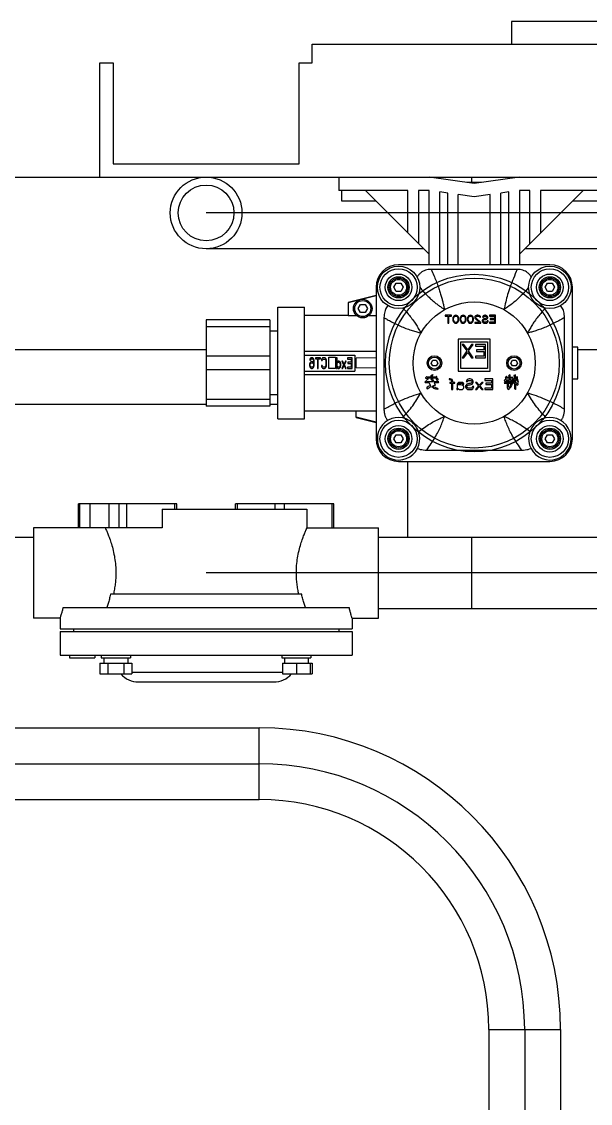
# Model space of a CAD drawing. Header units: millimetres. Extents: x 18255 to 228708, y -2217 to 146640.
# Drawn here: x 67530.8 to 67745.1, y 86051.4 to 86458.5 of the extents above; entities that cross this region are included whole.
import ezdxf

# ---------------------------------------------------------------- set-up
doc = ezdxf.new("R2010")
doc.units = ezdxf.units.MM
doc.layers.add('设备', color=8, linetype='Continuous')

msp = doc.modelspace()

# ---------------------------------------------------------------- linework, layer by layer
at = {"layer": '设备'}
for p, q in [((67905.34, 86458.5), (67715.34, 86458.5)), ((67715.34, 86458.5), (67715.34, 86450)), ((67640.34, 86450), (67760.34, 86450)), ((67640.34, 86443), (67640.34, 86450)), ((67560.34, 86443), (67565.34, 86443)), ((67560.34, 86400), (67560.34, 86443)), ((67565.34, 86443), (67565.34, 86405)), ((67635.34, 86443), (67640.34, 86443)), ((67635.34, 86405), (67635.34, 86443)), ((67565.34, 86405), (67635.34, 86405)), ((67505.34, 86400), (67760.34, 86400)), ((67650.34, 86400), (67650.34, 86395)), ((67701.34, 86397.61), (67684.34, 86400)), ((67704.11, 86398), (67698.57, 86398)), ((67700.34, 86400), (67700.34, 86398)), ((67718.34, 86400), (67701.34, 86397.61)), ((67676.34, 86395), (67650.34, 86395)), ((67651.34, 86395), (67651.34, 86391)), ((67660.34, 86395), (67684.34, 86371)), ((67676.34, 86379), (67676.34, 86395)), ((67683.99, 86395), (67680.34, 86395)), ((67680.34, 86395), (67680.34, 86375)), ((67684.34, 86394.95), (67683.99, 86395)), ((67684.34, 86367), (67684.34, 86394.95)), ((67691.34, 86393.97), (67688.34, 86394.39)), ((67688.34, 86367), (67688.34, 86394.39)), ((67691.34, 86367), (67691.34, 86393.97)), ((67701.34, 86392.56), (67695.34, 86393.41)), ((67695.34, 86367), (67695.34, 86393.41)), ((67707.34, 86393.41), (67701.34, 86392.56)), ((67707.34, 86367), (67707.34, 86393.41)), ((67714.34, 86394.39), (67711.34, 86393.97)), ((67711.34, 86367), (67711.34, 86393.97)), ((67714.34, 86367), (67714.34, 86394.39)), ((67718.69, 86395), (67718.34, 86394.95)), ((67742.34, 86395), (67718.34, 86371)), ((67718.34, 86394.95), (67718.34, 86367)), ((67722.34, 86395), (67718.69, 86395)), ((67722.34, 86375), (67722.34, 86395)), ((67752.34, 86395), (67726.34, 86395)), ((67726.34, 86395), (67726.34, 86379)), ((67651.34, 86391), (67664.34, 86391)), ((67738.34, 86391), (67751.34, 86391)), ((67610.84, 86386.5), (67600.34, 86386.5)), ((67875.34, 86386.5), (67610.84, 86386.5)), ((67682.34, 86373), (67600.34, 86373)), ((67765.37, 86373), (67720.34, 86373)), ((67729.84, 86367), (67672.84, 86367)), ((67717.57, 86365.25), (67685.12, 86365.25)), ((67664.34, 86358.5), (67664.34, 86301.5)), ((67671.09, 86358.5), (67671.97, 86360.02)), ((67671.97, 86356.99), (67671.09, 86358.5)), ((67671.97, 86360.02), (67673.72, 86360.02)), ((67673.72, 86356.99), (67671.97, 86356.99)), ((67673.72, 86360.02), (67674.59, 86358.5)), ((67674.59, 86358.5), (67673.72, 86356.99)), ((67728.09, 86358.5), (67728.97, 86360.02)), ((67728.97, 86356.99), (67728.09, 86358.5)), ((67728.97, 86360.02), (67730.72, 86360.02)), ((67730.72, 86356.99), (67728.97, 86356.99)), ((67730.72, 86360.02), (67731.59, 86358.5)), ((67731.59, 86358.5), (67730.72, 86356.99)), ((67738.34, 86301.5), (67738.34, 86358.5)), ((67653.91, 86352.84), (67664.34, 86355.47)), ((67664.34, 86355.38), (67653.91, 86352.75)), ((67653.91, 86352.84), (67653.91, 86347.93)), ((67627.4, 86351), (67637.4, 86351)), ((67627.4, 86309), (67627.4, 86351)), ((67637.4, 86309), (67637.4, 86351)), ((67657.59, 86350.5), (67658.47, 86352.02)), ((67658.47, 86348.99), (67657.59, 86350.5)), ((67658.47, 86352.02), (67660.22, 86352.02)), ((67660.22, 86348.99), (67658.47, 86348.99)), ((67660.22, 86352.02), (67661.09, 86350.5)), ((67661.09, 86350.5), (67660.22, 86348.99)), ((67624.4, 86346.29), (67600.4, 86346.29)), ((67600.4, 86346.29), (67600.4, 86313.72)), ((67624.4, 86346.29), (67624.4, 86313.72)), ((67637.4, 86348), (67653.91, 86348)), ((67653.91, 86347.93), (67656.98, 86347.93)), ((67661.71, 86347.93), (67664.34, 86347.93)), ((67667.34, 86347.11), (67667.34, 86312.68)), ((67692.78, 86348), (67690.41, 86348)), ((67690.41, 86348), (67690.41, 86347.68)), ((67690.41, 86347.68), (67691.41, 86347.68)), ((67691.41, 86347.68), (67691.41, 86345)), ((67691.41, 86345), (67691.78, 86345)), ((67691.78, 86347.68), (67692.78, 86347.68)), ((67691.78, 86345), (67691.78, 86347.68)), ((67692.78, 86347.68), (67692.78, 86348)), ((67693.34, 86347.11), (67693.28, 86346.79)), ((67693.28, 86346.79), (67693.28, 86346.21)), ((67693.28, 86346.21), (67693.34, 86345.9)), ((67693.41, 86347.3), (67693.34, 86347.11)), ((67693.34, 86345.9), (67693.41, 86345.7)), ((67693.53, 86347.55), (67693.41, 86347.3)), ((67693.41, 86345.7), (67693.53, 86345.45)), ((67693.72, 86347.75), (67693.53, 86347.55)), ((67693.53, 86345.45), (67693.72, 86345.26)), ((67693.59, 86346.73), (67693.66, 86347.11)), ((67693.59, 86346.28), (67693.59, 86346.73)), ((67693.66, 86345.9), (67693.59, 86346.28)), ((67693.66, 86347.11), (67693.91, 86347.49)), ((67693.91, 86345.51), (67693.66, 86345.9)), ((67694.03, 86347.94), (67693.72, 86347.75)), ((67693.72, 86345.26), (67694.03, 86345.07)), ((67693.91, 86347.49), (67694.09, 86347.62)), ((67694.09, 86345.38), (67693.91, 86345.51)), ((67694.41, 86348), (67694.03, 86347.94)), ((67694.03, 86345.07), (67694.41, 86345)), ((67694.09, 86347.62), (67694.41, 86347.68)), ((67694.41, 86345.32), (67694.09, 86345.38)), ((67694.78, 86347.94), (67694.41, 86348)), ((67694.41, 86347.68), (67694.72, 86347.62)), ((67694.72, 86345.38), (67694.41, 86345.32)), ((67694.41, 86345), (67694.78, 86345.07)), ((67694.72, 86347.62), (67694.91, 86347.49)), ((67694.91, 86345.51), (67694.72, 86345.38)), ((67695.09, 86347.75), (67694.78, 86347.94)), ((67694.78, 86345.07), (67695.09, 86345.26)), ((67694.91, 86347.49), (67695.16, 86347.11)), ((67695.16, 86345.9), (67694.91, 86345.51)), ((67695.28, 86347.55), (67695.09, 86347.75)), ((67695.09, 86345.26), (67695.28, 86345.45)), ((67695.16, 86347.11), (67695.22, 86346.73)), ((67695.22, 86346.28), (67695.16, 86345.9)), ((67695.22, 86346.73), (67695.22, 86346.28)), ((67695.41, 86347.3), (67695.28, 86347.55)), ((67695.28, 86345.45), (67695.41, 86345.7)), ((67695.47, 86347.11), (67695.41, 86347.3)), ((67695.41, 86345.7), (67695.47, 86345.9)), ((67695.53, 86346.79), (67695.47, 86347.11)), ((67695.47, 86345.9), (67695.53, 86346.21)), ((67695.53, 86346.21), (67695.53, 86346.79)), ((67696.09, 86347.11), (67696.03, 86346.79)), ((67696.03, 86346.79), (67696.03, 86346.21)), ((67696.03, 86346.21), (67696.09, 86345.9)), ((67696.16, 86347.3), (67696.09, 86347.11)), ((67696.09, 86345.9), (67696.16, 86345.7)), ((67696.28, 86347.55), (67696.16, 86347.3)), ((67696.16, 86345.7), (67696.28, 86345.45)), ((67696.47, 86347.75), (67696.28, 86347.55)), ((67696.28, 86345.45), (67696.47, 86345.26)), ((67696.34, 86346.73), (67696.41, 86347.11)), ((67696.34, 86346.28), (67696.34, 86346.73)), ((67696.41, 86345.9), (67696.34, 86346.28)), ((67696.41, 86347.11), (67696.66, 86347.49)), ((67696.66, 86345.51), (67696.41, 86345.9)), ((67696.78, 86347.94), (67696.47, 86347.75)), ((67696.47, 86345.26), (67696.78, 86345.07)), ((67696.66, 86347.49), (67696.84, 86347.62)), ((67696.84, 86345.38), (67696.66, 86345.51)), ((67697.16, 86348), (67696.78, 86347.94)), ((67696.78, 86345.07), (67697.16, 86345)), ((67696.84, 86347.62), (67697.16, 86347.68)), ((67697.16, 86345.32), (67696.84, 86345.38)), ((67697.53, 86347.94), (67697.16, 86348)), ((67697.16, 86347.68), (67697.47, 86347.62)), ((67697.47, 86345.38), (67697.16, 86345.32)), ((67697.16, 86345), (67697.53, 86345.07)), ((67697.47, 86347.62), (67697.66, 86347.49)), ((67697.66, 86345.51), (67697.47, 86345.38)), ((67697.84, 86347.75), (67697.53, 86347.94)), ((67697.53, 86345.07), (67697.84, 86345.26)), ((67697.66, 86347.49), (67697.91, 86347.11)), ((67697.91, 86345.9), (67697.66, 86345.51)), ((67698.03, 86347.55), (67697.84, 86347.75)), ((67697.84, 86345.26), (67698.03, 86345.45)), ((67697.91, 86347.11), (67697.97, 86346.73)), ((67697.97, 86346.28), (67697.91, 86345.9)), ((67697.97, 86346.73), (67697.97, 86346.28)), ((67698.16, 86347.3), (67698.03, 86347.55)), ((67698.03, 86345.45), (67698.16, 86345.7)), ((67698.22, 86347.11), (67698.16, 86347.3)), ((67698.16, 86345.7), (67698.22, 86345.9)), ((67698.28, 86346.79), (67698.22, 86347.11)), ((67698.22, 86345.9), (67698.28, 86346.21)), ((67698.28, 86346.21), (67698.28, 86346.79)), ((67698.84, 86347.11), (67698.78, 86346.79)), ((67698.78, 86346.79), (67698.78, 86346.21)), ((67698.78, 86346.21), (67698.84, 86345.9)), ((67698.91, 86347.3), (67698.84, 86347.11)), ((67698.84, 86345.9), (67698.91, 86345.7)), ((67699.03, 86347.55), (67698.91, 86347.3)), ((67698.91, 86345.7), (67699.03, 86345.45)), ((67699.22, 86347.75), (67699.03, 86347.55)), ((67699.03, 86345.45), (67699.22, 86345.26)), ((67699.09, 86346.73), (67699.16, 86347.11)), ((67699.09, 86346.28), (67699.09, 86346.73)), ((67699.16, 86345.9), (67699.09, 86346.28)), ((67699.16, 86347.11), (67699.41, 86347.49)), ((67699.41, 86345.51), (67699.16, 86345.9)), ((67699.53, 86347.94), (67699.22, 86347.75)), ((67699.22, 86345.26), (67699.53, 86345.07)), ((67699.41, 86347.49), (67699.59, 86347.62)), ((67699.59, 86345.38), (67699.41, 86345.51)), ((67699.91, 86348), (67699.53, 86347.94)), ((67699.53, 86345.07), (67699.91, 86345)), ((67699.59, 86347.62), (67699.91, 86347.68)), ((67699.91, 86345.32), (67699.59, 86345.38)), ((67700.28, 86347.94), (67699.91, 86348)), ((67699.91, 86347.68), (67700.22, 86347.62)), ((67700.22, 86345.38), (67699.91, 86345.32)), ((67699.91, 86345), (67700.28, 86345.07)), ((67700.22, 86347.62), (67700.41, 86347.49)), ((67700.41, 86345.51), (67700.22, 86345.38)), ((67700.59, 86347.75), (67700.28, 86347.94)), ((67700.28, 86345.07), (67700.59, 86345.26)), ((67700.41, 86347.49), (67700.66, 86347.11)), ((67700.66, 86345.9), (67700.41, 86345.51)), ((67700.78, 86347.55), (67700.59, 86347.75)), ((67700.59, 86345.26), (67700.78, 86345.45)), ((67700.66, 86347.11), (67700.72, 86346.73)), ((67700.72, 86346.28), (67700.66, 86345.9)), ((67700.72, 86346.73), (67700.72, 86346.28)), ((67700.91, 86347.3), (67700.78, 86347.55)), ((67700.78, 86345.45), (67700.91, 86345.7)), ((67700.97, 86347.11), (67700.91, 86347.3)), ((67700.91, 86345.7), (67700.97, 86345.9)), ((67701.03, 86346.79), (67700.97, 86347.11)), ((67700.97, 86345.9), (67701.03, 86346.21)), ((67701.03, 86346.21), (67701.03, 86346.79)), ((67701.59, 86347.55), (67701.53, 86347.3)), ((67701.53, 86347.3), (67701.53, 86347.17)), ((67701.53, 86347.17), (67701.59, 86346.92)), ((67703.28, 86345.32), (67701.53, 86345.32)), ((67701.53, 86345.32), (67701.53, 86345)), ((67701.53, 86345), (67703.78, 86345)), ((67701.84, 86347.81), (67701.59, 86347.55)), ((67701.59, 86346.92), (67701.72, 86346.73)), ((67701.72, 86346.73), (67703.28, 86345.32)), ((67702.09, 86347.94), (67701.84, 86347.81)), ((67701.91, 86347.3), (67702.03, 86347.49)), ((67701.91, 86347.17), (67701.91, 86347.3)), ((67702.03, 86346.92), (67701.91, 86347.17)), ((67702.03, 86347.49), (67702.22, 86347.62)), ((67703.78, 86345.32), (67702.03, 86346.92)), ((67702.47, 86348), (67702.09, 86347.94)), ((67702.22, 86347.62), (67702.53, 86347.68)), ((67702.72, 86348), (67702.47, 86348)), ((67702.53, 86347.68), (67702.78, 86347.68)), ((67703.16, 86347.94), (67702.72, 86348)), ((67702.78, 86347.68), (67703.09, 86347.62)), ((67703.09, 86347.62), (67703.28, 86347.49)), ((67703.41, 86347.81), (67703.16, 86347.94)), ((67703.28, 86347.49), (67703.41, 86347.3)), ((67703.66, 86347.55), (67703.41, 86347.81)), ((67703.41, 86347.3), (67703.72, 86347.3)), ((67703.72, 86347.3), (67703.66, 86347.55)), ((67703.78, 86345), (67703.78, 86345.32)), ((67704.41, 86346.28), (67704.28, 86346.02)), ((67704.28, 86346.02), (67704.28, 86345.7)), ((67704.28, 86345.7), (67704.41, 86345.45)), ((67704.66, 86346.53), (67704.41, 86346.28)), ((67704.41, 86345.45), (67704.66, 86345.19)), ((67704.53, 86347.49), (67704.47, 86347.3)), ((67704.47, 86347.3), (67704.84, 86347.3)), ((67704.72, 86347.75), (67704.53, 86347.49)), ((67704.91, 86346.66), (67704.66, 86346.53)), ((67704.66, 86345.96), (67704.78, 86346.15)), ((67704.66, 86345.77), (67704.66, 86345.96)), ((67704.78, 86345.58), (67704.66, 86345.77)), ((67704.66, 86345.19), (67704.91, 86345.07)), ((67704.97, 86347.94), (67704.72, 86347.75)), ((67704.78, 86346.15), (67704.97, 86346.28)), ((67704.97, 86345.45), (67704.78, 86345.58)), ((67704.84, 86347.3), (67704.91, 86347.43)), ((67704.91, 86347.43), (67705.03, 86347.55)), ((67705.22, 86346.73), (67704.91, 86346.66)), ((67704.91, 86345.07), (67705.22, 86345)), ((67705.28, 86348), (67704.97, 86347.94)), ((67704.97, 86346.28), (67705.22, 86346.34)), ((67705.22, 86345.38), (67704.97, 86345.45)), ((67705.03, 86347.55), (67705.22, 86347.62)), ((67705.22, 86347.62), (67705.59, 86347.62)), ((67705.59, 86346.73), (67705.22, 86346.73)), ((67705.22, 86346.34), (67705.59, 86346.34)), ((67705.72, 86345.38), (67705.22, 86345.38)), ((67705.22, 86345), (67705.72, 86345)), ((67705.59, 86348), (67705.28, 86348)), ((67705.84, 86347.94), (67705.59, 86348)), ((67705.59, 86347.62), (67705.78, 86347.55)), ((67705.78, 86346.79), (67705.59, 86346.73)), ((67705.59, 86346.34), (67705.84, 86346.41)), ((67705.97, 86345.45), (67705.72, 86345.38)), ((67705.72, 86345), (67706.03, 86345.07)), ((67705.78, 86347.55), (67705.97, 86347.43)), ((67705.97, 86346.92), (67705.78, 86346.79)), ((67706.09, 86347.81), (67705.84, 86347.94)), ((67705.84, 86346.41), (67706.09, 86346.53)), ((67705.97, 86347.43), (67706.03, 86347.24)), ((67706.03, 86347.11), (67705.97, 86346.92)), ((67706.16, 86345.64), (67705.97, 86345.45)), ((67706.03, 86347.24), (67706.03, 86347.11)), ((67706.03, 86345.07), (67706.34, 86345.26)), ((67706.34, 86347.55), (67706.09, 86347.81)), ((67706.09, 86346.53), (67706.34, 86346.79)), ((67706.22, 86345.83), (67706.16, 86345.64)), ((67706.59, 86345.83), (67706.22, 86345.83)), ((67706.41, 86347.3), (67706.34, 86347.55)), ((67706.34, 86346.79), (67706.41, 86347.04)), ((67706.34, 86345.26), (67706.53, 86345.58)), ((67706.41, 86347.04), (67706.41, 86347.3)), ((67706.53, 86345.58), (67706.59, 86345.83)), ((67709.34, 86348), (67707.09, 86348)), ((67707.09, 86348), (67707.09, 86347.62)), ((67707.09, 86347.62), (67708.97, 86347.62)), ((67708.97, 86345.38), (67707.09, 86345.38)), ((67707.09, 86345.38), (67707.09, 86345)), ((67707.09, 86345), (67709.34, 86345)), ((67708.97, 86346.79), (67707.34, 86346.79)), ((67707.34, 86346.79), (67707.34, 86346.41)), ((67707.34, 86346.41), (67708.97, 86346.41)), ((67708.97, 86347.62), (67708.97, 86346.79)), ((67708.97, 86346.41), (67708.97, 86345.38)), ((67709.34, 86345), (67709.34, 86348)), ((67735.34, 86312.68), (67735.34, 86347.11)), ((67624.4, 86343.69), (67600.4, 86343.69)), ((67627.4, 86342), (67624.4, 86342)), ((67707.34, 86339), (67695.34, 86339)), ((67695.34, 86339), (67695.34, 86327)), ((67696.34, 86338), (67706.34, 86338)), ((67696.34, 86328), (67696.34, 86338)), ((67697.42, 86337), (67696.79, 86337)), ((67696.79, 86337), (67698.56, 86334.55)), ((67698.88, 86334.98), (67697.42, 86337)), ((67700.34, 86337), (67698.88, 86334.98)), ((67699.19, 86334.55), (67700.96, 86337)), ((67700.96, 86337), (67700.34, 86337)), ((67705.54, 86337), (67701.79, 86337)), ((67701.79, 86337), (67701.79, 86336.36)), ((67701.79, 86336.36), (67704.92, 86336.36)), ((67704.92, 86336.36), (67704.92, 86334.98)), ((67705.54, 86332), (67705.54, 86337)), ((67706.34, 86338), (67706.34, 86328)), ((67707.34, 86327), (67707.34, 86339)), ((67600.4, 86335), (67454.79, 86335)), ((67624.4, 86332.6), (67600.4, 86332.6)), ((67637.4, 86334.5), (67664.34, 86334.5)), ((67637.4, 86333), (67656.4, 86333)), ((67646.54, 86332.17), (67649.04, 86332.17)), ((67646.54, 86328), (67646.54, 86332.17)), ((67649.04, 86332.17), (67649.04, 86328)), ((67656.4, 86333), (67656.4, 86327)), ((67698.56, 86334.55), (67696.79, 86332)), ((67697.42, 86332), (67698.88, 86334.02)), ((67698.88, 86334.02), (67700.34, 86332)), ((67700.96, 86332), (67699.19, 86334.55)), ((67704.92, 86332.64), (67701.79, 86332.64)), ((67701.79, 86332.64), (67701.79, 86332)), ((67704.92, 86334.98), (67702.21, 86334.98)), ((67702.21, 86334.98), (67702.21, 86334.34)), ((67702.21, 86334.34), (67704.92, 86334.34)), ((67704.92, 86334.34), (67704.92, 86332.64)), ((67740.34, 86336), (67738.34, 86336)), ((67740.34, 86324), (67740.34, 86336)), ((67753.34, 86335), (67740.34, 86335)), ((67639.39, 86329.96), (67639.29, 86329.53)), ((67639.29, 86329.53), (67639.29, 86329.11)), ((67639.29, 86329.11), (67639.39, 86328.68)), ((67639.44, 86331.32), (67639.39, 86331.07)), ((67639.39, 86331.07), (67639.64, 86331.07)), ((67639.54, 86330.21), (67639.39, 86329.96)), ((67639.39, 86328.68), (67639.54, 86328.34)), ((67639.59, 86331.66), (67639.44, 86331.32)), ((67639.79, 86330.47), (67639.54, 86330.21)), ((67639.54, 86329.45), (67639.59, 86329.7)), ((67639.54, 86329.19), (67639.54, 86329.45)), ((67639.59, 86328.94), (67639.54, 86329.19)), ((67639.54, 86328.34), (67639.79, 86328.09)), ((67639.84, 86331.92), (67639.59, 86331.66)), ((67639.59, 86329.7), (67639.69, 86329.87)), ((67639.69, 86328.68), (67639.59, 86328.94)), ((67639.64, 86331.07), (67639.74, 86331.32)), ((67639.69, 86329.87), (67639.84, 86330.04)), ((67639.84, 86328.51), (67639.69, 86328.68)), ((67639.74, 86331.32), (67639.89, 86331.49)), ((67640.04, 86330.55), (67639.79, 86330.47)), ((67639.79, 86328.09), (67640.04, 86328)), ((67640.09, 86332), (67639.84, 86331.92)), ((67639.84, 86330.04), (67639.99, 86330.13)), ((67639.99, 86328.43), (67639.84, 86328.51)), ((67639.89, 86331.49), (67640.04, 86331.58)), ((67639.99, 86330.13), (67640.34, 86330.13)), ((67640.34, 86328.43), (67639.99, 86328.43)), ((67640.04, 86331.58), (67640.34, 86331.58)), ((67640.29, 86330.55), (67640.04, 86330.55)), ((67640.29, 86332), (67640.09, 86332)), ((67640.54, 86331.92), (67640.29, 86332)), ((67640.54, 86330.47), (67640.29, 86330.55)), ((67640.29, 86328), (67640.54, 86328.09)), ((67640.34, 86331.58), (67640.49, 86331.49)), ((67640.34, 86330.13), (67640.49, 86330.04)), ((67640.49, 86328.51), (67640.34, 86328.43)), ((67640.49, 86331.49), (67640.64, 86331.32)), ((67640.49, 86330.04), (67640.64, 86329.87)), ((67640.64, 86328.68), (67640.49, 86328.51)), ((67640.79, 86331.66), (67640.54, 86331.92)), ((67640.84, 86330.13), (67640.54, 86330.47)), ((67640.54, 86328.09), (67640.79, 86328.34)), ((67640.64, 86331.32), (67640.74, 86331.07)), ((67640.64, 86329.87), (67640.74, 86329.7)), ((67640.74, 86328.94), (67640.64, 86328.68)), ((67640.74, 86331.07), (67640.79, 86330.81)), ((67640.74, 86329.7), (67640.79, 86329.45)), ((67640.79, 86329.19), (67640.74, 86328.94)), ((67640.94, 86331.32), (67640.79, 86331.66)), ((67640.79, 86330.81), (67640.84, 86330.3)), ((67640.79, 86329.45), (67640.79, 86329.19)), ((67640.79, 86328.34), (67640.94, 86328.68)), ((67640.84, 86330.3), (67640.84, 86330.13)), ((67641.04, 86330.9), (67640.94, 86331.32)), ((67640.94, 86328.68), (67641.04, 86329.11)), ((67641.09, 86330.3), (67641.04, 86330.9)), ((67641.04, 86329.11), (67641.09, 86329.7)), ((67641.09, 86329.7), (67641.09, 86330.3)), ((67643.39, 86332), (67641.49, 86332)), ((67641.49, 86332), (67641.49, 86331.58)), ((67641.49, 86331.58), (67642.29, 86331.58)), ((67642.29, 86331.58), (67642.29, 86328)), ((67642.59, 86331.58), (67643.39, 86331.58)), ((67642.59, 86328), (67642.59, 86331.58)), ((67643.39, 86331.58), (67643.39, 86332)), ((67643.84, 86331.41), (67643.79, 86330.98)), ((67643.79, 86330.98), (67644.09, 86330.98)), ((67644.09, 86329.02), (67643.79, 86329.02)), ((67643.79, 86329.02), (67643.84, 86328.6)), ((67644.04, 86331.75), (67643.84, 86331.41)), ((67643.84, 86328.6), (67644.04, 86328.26)), ((67644.24, 86331.92), (67644.04, 86331.75)), ((67644.04, 86328.26), (67644.24, 86328.09)), ((67644.09, 86330.98), (67644.14, 86331.24)), ((67644.14, 86328.77), (67644.09, 86329.02)), ((67644.14, 86331.24), (67644.29, 86331.41)), ((67644.29, 86328.6), (67644.14, 86328.77)), ((67644.49, 86332), (67644.24, 86331.92)), ((67644.24, 86328.09), (67644.49, 86328)), ((67644.29, 86331.41), (67644.49, 86331.49)), ((67644.49, 86328.51), (67644.29, 86328.6)), ((67644.94, 86332), (67644.49, 86332)), ((67644.49, 86331.49), (67644.94, 86331.49)), ((67644.94, 86328.51), (67644.49, 86328.51)), ((67645.19, 86331.92), (67644.94, 86332)), ((67644.94, 86331.49), (67645.14, 86331.41)), ((67645.14, 86328.6), (67644.94, 86328.51)), ((67644.94, 86328), (67645.19, 86328.09)), ((67645.14, 86331.41), (67645.29, 86331.24)), ((67645.29, 86328.77), (67645.14, 86328.6)), ((67645.39, 86331.75), (67645.19, 86331.92)), ((67645.19, 86328.09), (67645.39, 86328.26)), ((67645.29, 86331.24), (67645.39, 86330.98)), ((67645.39, 86329.02), (67645.29, 86328.77)), ((67645.59, 86331.41), (67645.39, 86331.75)), ((67645.39, 86330.98), (67645.44, 86330.64)), ((67645.44, 86329.36), (67645.39, 86329.02)), ((67645.39, 86328.26), (67645.59, 86328.6)), ((67645.44, 86330.64), (67645.44, 86329.36)), ((67645.69, 86331.07), (67645.59, 86331.41)), ((67645.59, 86328.6), (67645.69, 86328.94)), ((67645.74, 86330.64), (67645.69, 86331.07)), ((67645.69, 86328.94), (67645.74, 86329.36)), ((67645.74, 86329.36), (67645.74, 86330.64)), ((67649.69, 86332), (67649.44, 86332)), ((67649.44, 86332), (67649.44, 86328)), ((67649.69, 86330.21), (67649.69, 86332)), ((67649.74, 86330.38), (67649.69, 86330.21)), ((67649.69, 86329.79), (67649.79, 86330.04)), ((67649.69, 86328.94), (67649.69, 86329.79)), ((67649.79, 86328.68), (67649.69, 86328.94)), ((67649.69, 86328.51), (67649.74, 86328.34)), ((67649.69, 86328), (67649.69, 86328.51)), ((67649.84, 86330.55), (67649.74, 86330.38)), ((67649.74, 86328.34), (67649.84, 86328.17)), ((67649.79, 86330.04), (67649.94, 86330.21)), ((67649.94, 86328.51), (67649.79, 86328.68)), ((67649.94, 86330.64), (67649.84, 86330.55)), ((67649.84, 86328.17), (67649.94, 86328.09)), ((67650.14, 86330.73), (67649.94, 86330.64)), ((67649.94, 86330.21), (67650.14, 86330.3)), ((67650.14, 86328.43), (67649.94, 86328.51)), ((67649.94, 86328.09), (67650.14, 86328)), ((67650.44, 86330.73), (67650.14, 86330.73)), ((67650.14, 86330.3), (67650.44, 86330.3)), ((67650.34, 86328.43), (67650.14, 86328.43)), ((67650.54, 86328.51), (67650.34, 86328.43)), ((67650.64, 86330.64), (67650.44, 86330.73)), ((67650.44, 86330.3), (67650.64, 86330.13)), ((67650.44, 86328), (67650.64, 86328.09)), ((67650.69, 86328.68), (67650.54, 86328.51)), ((67650.79, 86330.47), (67650.64, 86330.64)), ((67650.64, 86330.13), (67650.74, 86329.87)), ((67650.64, 86328.09), (67650.79, 86328.26)), ((67650.79, 86329.11), (67650.69, 86328.68)), ((67650.74, 86329.87), (67650.79, 86329.62)), ((67650.94, 86330.21), (67650.79, 86330.47)), ((67650.79, 86329.62), (67650.79, 86329.11)), ((67650.79, 86328.26), (67650.94, 86328.51)), ((67650.99, 86330.04), (67650.94, 86330.21)), ((67650.94, 86328.51), (67650.99, 86328.68)), ((67651.04, 86329.7), (67650.99, 86330.04)), ((67650.99, 86328.68), (67651.04, 86329.02)), ((67651.04, 86329.02), (67651.04, 86329.7)), ((67651.74, 86330.73), (67651.44, 86330.73)), ((67651.44, 86330.73), (67652.14, 86329.36)), ((67652.14, 86329.36), (67651.44, 86328)), ((67652.29, 86329.62), (67651.74, 86330.73)), ((67651.74, 86328), (67652.29, 86329.11)), ((67652.84, 86330.73), (67652.29, 86329.62)), ((67652.29, 86329.11), (67652.84, 86328)), ((67652.44, 86329.36), (67653.14, 86330.73)), ((67653.14, 86328), (67652.44, 86329.36)), ((67653.14, 86330.73), (67652.84, 86330.73)), ((67655.34, 86332), (67653.54, 86332)), ((67653.54, 86332), (67653.54, 86331.49)), ((67653.54, 86331.49), (67655.04, 86331.49)), ((67655.04, 86328.51), (67653.54, 86328.51)), ((67653.54, 86328.51), (67653.54, 86328)), ((67655.04, 86330.38), (67653.74, 86330.38)), ((67653.74, 86330.38), (67653.74, 86329.87)), ((67653.74, 86329.87), (67655.04, 86329.87)), ((67655.04, 86331.49), (67655.04, 86330.38)), ((67655.04, 86329.87), (67655.04, 86328.51)), ((67655.34, 86328), (67655.34, 86332)), ((67664.34, 86331.95), (67656.91, 86331.79)), ((67656.91, 86328.22), (67656.91, 86331.79)), ((67664.34, 86328.05), (67656.91, 86328.22)), ((67685.09, 86330), (67685.72, 86331.08)), ((67685.72, 86328.92), (67685.09, 86330)), ((67685.72, 86331.08), (67686.97, 86331.08)), ((67686.97, 86328.92), (67685.72, 86328.92)), ((67686.97, 86331.08), (67687.59, 86330)), ((67687.59, 86330), (67686.97, 86328.92)), ((67696.79, 86332), (67697.42, 86332)), ((67700.34, 86332), (67700.96, 86332)), ((67701.79, 86332), (67705.54, 86332)), ((67715.09, 86330), (67715.72, 86331.08)), ((67715.72, 86328.92), (67715.09, 86330)), ((67715.72, 86331.08), (67716.97, 86331.08)), ((67716.97, 86328.92), (67715.72, 86328.92)), ((67716.97, 86331.08), (67717.59, 86330)), ((67717.59, 86330), (67716.97, 86328.92)), ((67624.4, 86327.4), (67600.4, 86327.4)), ((67637.4, 86327), (67656.4, 86327)), ((67664.34, 86325.5), (67637.4, 86325.5)), ((67640.04, 86328), (67640.29, 86328)), ((67642.29, 86328), (67642.59, 86328)), ((67644.49, 86328), (67644.94, 86328)), ((67649.04, 86328), (67646.54, 86328)), ((67649.44, 86328), (67649.69, 86328)), ((67650.14, 86328), (67650.44, 86328)), ((67651.44, 86328), (67651.74, 86328)), ((67652.84, 86328), (67653.14, 86328)), ((67653.54, 86328), (67655.34, 86328)), ((67683.4, 86324.86), (67682.93, 86324.38)), ((67682.93, 86324.38), (67683.03, 86324.29)), ((67683.03, 86324.29), (67683.22, 86324.19)), ((67683.22, 86324.19), (67683.51, 86324.1)), ((67683.5, 86324.86), (67683.4, 86324.86)), ((67683.69, 86324.67), (67683.5, 86324.86)), ((67683.51, 86324.1), (67683.8, 86323.81)), ((67685.31, 86324.67), (67683.69, 86324.67)), ((67683.7, 86324.38), (67686.93, 86324.38)), ((67683.99, 86323.81), (67683.7, 86324.38)), ((67685.11, 86325.34), (67685.02, 86325.14)), ((67685.02, 86325.14), (67685.02, 86324.95)), ((67685.02, 86324.95), (67685.31, 86324.67)), ((67685.6, 86324.19), (67685.04, 86323.91)), ((67685.39, 86325.43), (67685.11, 86325.34)), ((67685.77, 86325.62), (67685.39, 86325.43)), ((67685.41, 86324.67), (67685.59, 86324.86)), ((67687.02, 86324.67), (67685.41, 86324.67)), ((67685.59, 86325.05), (67685.68, 86325.24)), ((67685.59, 86324.86), (67685.59, 86325.05)), ((67686.2, 86322.95), (67685.6, 86324.19)), ((67685.68, 86325.24), (67685.77, 86325.53)), ((67685.86, 86325.62), (67685.77, 86325.62)), ((67685.77, 86325.53), (67685.86, 86325.62)), ((67686.93, 86324.38), (67686.94, 86324.1)), ((67686.94, 86324.1), (67687.04, 86323.91)), ((67687.11, 86324.95), (67687.02, 86324.67)), ((67687.21, 86324.95), (67687.11, 86324.95)), ((67687.21, 86324.86), (67687.21, 86324.95)), ((67687.31, 86324.67), (67687.21, 86324.86)), ((67687.31, 86324.38), (67687.31, 86324.67)), ((67687.41, 86324.29), (67687.31, 86324.38)), ((67687.42, 86324.1), (67687.41, 86324.29)), ((67687.61, 86324), (67687.42, 86324.1)), ((67687.7, 86323.91), (67687.61, 86324)), ((67692.26, 86324), (67691.93, 86324)), ((67691.93, 86324), (67691.93, 86323.75)), ((67692.68, 86323.92), (67692.26, 86324)), ((67695.34, 86327), (67707.34, 86327)), ((67706.34, 86328), (67696.34, 86328)), ((67699.43, 86324), (67699.01, 86323.92)), ((67699.84, 86324), (67699.43, 86324)), ((67700.18, 86323.92), (67699.84, 86324)), ((67708.34, 86324), (67705.34, 86324)), ((67705.34, 86324), (67705.34, 86323.49)), ((67708.34, 86320), (67708.34, 86324)), ((67713.4, 86324.95), (67713.03, 86324.48)), ((67713.03, 86324.48), (67713.12, 86324.38)), ((67713.12, 86324.38), (67714.46, 86324.38)), ((67713.5, 86324.95), (67713.4, 86324.95)), ((67713.79, 86324.57), (67713.5, 86324.95)), ((67714.45, 86324.57), (67713.79, 86324.57)), ((67714.91, 86325.53), (67714.25, 86325.24)), ((67714.25, 86325.24), (67714.45, 86325.05)), ((67714.45, 86325.05), (67714.45, 86324.57)), ((67714.46, 86324.38), (67714.47, 86323.53)), ((67714.93, 86324.57), (67714.91, 86325.53)), ((67715.98, 86324.57), (67714.93, 86324.57)), ((67714.93, 86324.38), (67715.89, 86324.38)), ((67714.95, 86323.53), (67714.93, 86324.38)), ((67716.08, 86324.19), (67715.71, 86323.81)), ((67715.89, 86324.38), (67715.98, 86324.57)), ((67716.28, 86323.91), (67716.08, 86324.19)), ((67716.91, 86325.53), (67716.25, 86325.34)), ((67716.25, 86325.34), (67716.25, 86325.24)), ((67716.25, 86325.24), (67716.45, 86324.95)), ((67716.45, 86324.95), (67716.47, 86323.91)), ((67716.94, 86323.91), (67716.91, 86325.53)), ((67717.59, 86324.86), (67717.12, 86324.67)), ((67717.12, 86324.67), (67717.12, 86324.57)), ((67717.12, 86324.57), (67717.22, 86324.48)), ((67717.22, 86324.48), (67717.42, 86323.91)), ((67717.7, 86324.1), (67717.59, 86324.86)), ((67718.01, 86322.76), (67717.7, 86324.1)), ((67738.34, 86324), (67740.34, 86324)), ((67683.24, 86323.34), (67682.77, 86322.86)), ((67682.77, 86322.86), (67682.87, 86322.67)), ((67682.87, 86322.67), (67684.3, 86322.67)), ((67683.33, 86323.34), (67683.24, 86323.34)), ((67683.53, 86322.95), (67683.33, 86323.34)), ((67683.66, 86320.95), (67683.47, 86320.76)), ((67683.47, 86320.76), (67683.48, 86320.38)), ((67683.48, 86320.38), (67683.58, 86320.29)), ((67685.72, 86322.95), (67683.53, 86322.95)), ((67683.58, 86320.29), (67683.67, 86320.29)), ((67683.94, 86321.14), (67683.66, 86320.95)), ((67683.67, 86320.29), (67684.24, 86320.67)), ((67683.8, 86323.81), (67683.99, 86323.81)), ((67684.89, 86321.53), (67683.94, 86321.14)), ((67684.24, 86320.67), (67685.18, 86321.14)), ((67684.3, 86322.67), (67684.89, 86321.53)), ((67685.04, 86323.91), (67685.33, 86323.62)), ((67685.18, 86321.14), (67685.57, 86320.86)), ((67685.33, 86323.62), (67685.72, 86322.95)), ((67685.57, 86320.86), (67686.05, 86320.57)), ((67685.65, 86321.34), (67686.41, 86321.62)), ((67686.14, 86320.95), (67685.65, 86321.34)), ((67686.05, 86320.57), (67686.72, 86320.29)), ((67686.62, 86320.76), (67686.14, 86320.95)), ((67688.01, 86322.95), (67686.2, 86322.95)), ((67686.3, 86322.67), (67687.92, 86322.67)), ((67686.79, 86321.72), (67686.3, 86322.67)), ((67686.41, 86321.62), (67686.79, 86321.62)), ((67687.19, 86320.48), (67686.62, 86320.76)), ((67686.72, 86320.29), (67687.67, 86320.19)), ((67686.79, 86321.62), (67686.79, 86321.72)), ((67687.04, 86323.91), (67687.14, 86323.62)), ((67687.14, 86323.62), (67687.23, 86323.53)), ((67687.58, 86320.38), (67687.19, 86320.48)), ((67687.23, 86323.53), (67687.52, 86323.53)), ((67687.52, 86323.53), (67687.71, 86323.72)), ((67687.77, 86320.29), (67687.58, 86320.38)), ((67687.67, 86320.19), (67687.77, 86320.29)), ((67687.71, 86323.72), (67687.7, 86323.91)), ((67687.92, 86322.67), (67688.01, 86322.95)), ((67691.93, 86323.75), (67692.43, 86323.66)), ((67692.84, 86322.73), (67692.09, 86322.73)), ((67692.09, 86322.73), (67692.09, 86322.38)), ((67692.09, 86322.38), (67692.84, 86322.38)), ((67692.43, 86323.66), (67692.59, 86323.58)), ((67692.59, 86323.58), (67692.76, 86323.41)), ((67693.01, 86323.75), (67692.68, 86323.92)), ((67692.76, 86323.41), (67692.84, 86323.15)), ((67692.84, 86323.15), (67692.84, 86322.73)), ((67692.84, 86322.38), (67692.84, 86320)), ((67692.84, 86320), (67693.26, 86320)), ((67693.18, 86323.49), (67693.01, 86323.75)), ((67693.26, 86323.24), (67693.18, 86323.49)), ((67693.26, 86322.73), (67693.26, 86323.24)), ((67694.09, 86322.73), (67693.26, 86322.73)), ((67693.26, 86322.38), (67694.09, 86322.38)), ((67693.26, 86320), (67693.26, 86322.38)), ((67694.09, 86322.38), (67694.09, 86322.73)), ((67694.84, 86320.26), (67694.76, 86320)), ((67694.76, 86320), (67695.18, 86320)), ((67694.93, 86320.68), (67694.84, 86320.26)), ((67695.01, 86322.3), (67694.93, 86322.04)), ((67694.93, 86322.04), (67694.93, 86320.68)), ((67695.18, 86322.47), (67695.01, 86322.3)), ((67695.43, 86322.64), (67695.18, 86322.47)), ((67695.18, 86320), (67695.26, 86320.17)), ((67695.26, 86320.17), (67695.34, 86320.43)), ((67695.34, 86322.04), (67695.43, 86322.21)), ((67695.34, 86321.79), (67695.34, 86322.04)), ((67696.26, 86321.79), (67695.34, 86321.79)), ((67695.34, 86320.43), (67695.43, 86320.26)), ((67695.93, 86322.73), (67695.43, 86322.64)), ((67695.43, 86322.21), (67695.59, 86322.3)), ((67695.43, 86320.26), (67695.68, 86320.09)), ((67695.59, 86322.3), (67695.93, 86322.38)), ((67695.68, 86320.09), (67696.09, 86320)), ((67696.43, 86322.73), (67695.93, 86322.73)), ((67695.93, 86322.38), (67696.43, 86322.38)), ((67696.09, 86320), (67696.59, 86320)), ((67696.76, 86321.7), (67696.26, 86321.79)), ((67697.01, 86322.64), (67696.43, 86322.73)), ((67696.43, 86322.38), (67696.76, 86322.3)), ((67696.59, 86320), (67696.93, 86320.09)), ((67696.76, 86322.3), (67696.93, 86322.21)), ((67697.09, 86321.53), (67696.76, 86321.7)), ((67696.93, 86322.21), (67697.01, 86322.04)), ((67696.93, 86320.09), (67697.09, 86320.17)), ((67697.18, 86322.55), (67697.01, 86322.64)), ((67697.01, 86322.04), (67697.43, 86322.04)), ((67697.26, 86321.36), (67697.09, 86321.53)), ((67697.09, 86320.17), (67697.34, 86320.43)), ((67697.34, 86322.38), (67697.18, 86322.55)), ((67697.43, 86321.02), (67697.26, 86321.36)), ((67697.43, 86322.21), (67697.34, 86322.38)), ((67697.34, 86320.43), (67697.43, 86320.77)), ((67697.43, 86322.04), (67697.43, 86322.21)), ((67697.43, 86320.77), (67697.43, 86321.02)), ((67698.26, 86321.7), (67698.09, 86321.36)), ((67698.09, 86321.36), (67698.09, 86320.94)), ((67698.09, 86320.94), (67698.26, 86320.6)), ((67698.59, 86322.04), (67698.26, 86321.7)), ((67698.26, 86320.6), (67698.59, 86320.26)), ((67698.43, 86323.32), (67698.34, 86323.07)), ((67698.34, 86323.07), (67698.84, 86323.07)), ((67698.68, 86323.66), (67698.43, 86323.32)), ((67698.93, 86322.21), (67698.59, 86322.04)), ((67698.59, 86321.28), (67698.76, 86321.53)), ((67698.59, 86321.02), (67698.59, 86321.28)), ((67698.76, 86320.77), (67698.59, 86321.02)), ((67698.59, 86320.26), (67698.93, 86320.09)), ((67699.01, 86323.92), (67698.68, 86323.66)), ((67698.76, 86321.53), (67699.01, 86321.7)), ((67699.01, 86320.6), (67698.76, 86320.77)), ((67698.84, 86323.07), (67698.93, 86323.24)), ((67698.93, 86323.24), (67699.09, 86323.41)), ((67699.34, 86322.3), (67698.93, 86322.21)), ((67698.93, 86320.09), (67699.34, 86320)), ((67699.01, 86321.7), (67699.34, 86321.79)), ((67699.34, 86320.51), (67699.01, 86320.6)), ((67699.09, 86323.41), (67699.34, 86323.49)), ((67699.34, 86323.49), (67699.84, 86323.49)), ((67699.84, 86322.3), (67699.34, 86322.3)), ((67699.34, 86321.79), (67699.84, 86321.79)), ((67700.01, 86320.51), (67699.34, 86320.51)), ((67699.34, 86320), (67700.01, 86320)), ((67699.84, 86323.49), (67700.09, 86323.41)), ((67700.09, 86322.38), (67699.84, 86322.3)), ((67699.84, 86321.79), (67700.18, 86321.87)), ((67700.34, 86320.6), (67700.01, 86320.51)), ((67700.01, 86320), (67700.43, 86320.09)), ((67700.09, 86323.41), (67700.34, 86323.24)), ((67700.34, 86322.55), (67700.09, 86322.38)), ((67700.51, 86323.75), (67700.18, 86323.92)), ((67700.18, 86321.87), (67700.51, 86322.04)), ((67700.34, 86323.24), (67700.43, 86322.98)), ((67700.43, 86322.81), (67700.34, 86322.55)), ((67700.59, 86320.85), (67700.34, 86320.6)), ((67700.43, 86322.98), (67700.43, 86322.81)), ((67700.43, 86320.09), (67700.84, 86320.34)), ((67700.84, 86323.41), (67700.51, 86323.75)), ((67700.51, 86322.04), (67700.84, 86322.38)), ((67700.68, 86321.11), (67700.59, 86320.85)), ((67701.18, 86321.11), (67700.68, 86321.11)), ((67700.93, 86323.07), (67700.84, 86323.41)), ((67700.84, 86322.38), (67700.93, 86322.73)), ((67700.84, 86320.34), (67701.09, 86320.77)), ((67700.93, 86322.73), (67700.93, 86323.07)), ((67701.09, 86320.77), (67701.18, 86321.11)), ((67701.84, 86322.73), (67703.01, 86321.36)), ((67702.34, 86322.73), (67701.84, 86322.73)), ((67703.01, 86321.36), (67701.84, 86320)), ((67701.84, 86320), (67702.34, 86320)), ((67703.26, 86321.62), (67702.34, 86322.73)), ((67702.34, 86320), (67703.26, 86321.11)), ((67704.18, 86322.73), (67703.26, 86321.62)), ((67703.26, 86321.11), (67704.18, 86320)), ((67703.51, 86321.36), (67704.68, 86322.73)), ((67704.68, 86320), (67703.51, 86321.36)), ((67704.68, 86322.73), (67704.18, 86322.73)), ((67704.18, 86320), (67704.68, 86320)), ((67705.34, 86323.49), (67707.84, 86323.49)), ((67707.84, 86320.51), (67705.34, 86320.51)), ((67705.34, 86320.51), (67705.34, 86320)), ((67705.34, 86320), (67708.34, 86320)), ((67707.84, 86322.38), (67705.68, 86322.38)), ((67705.68, 86322.38), (67705.68, 86321.87)), ((67705.68, 86321.87), (67707.84, 86321.87)), ((67707.84, 86323.49), (67707.84, 86322.38)), ((67707.84, 86321.87), (67707.84, 86320.51)), ((67713.05, 86322.95), (67712.59, 86322.48)), ((67712.59, 86322.48), (67712.68, 86322.38)), ((67713.13, 86323.91), (67712.66, 86323.43)), ((67712.66, 86323.43), (67712.76, 86323.24)), ((67712.68, 86322.38), (67713.73, 86322.38)), ((67712.76, 86323.24), (67714.1, 86323.24)), ((67713.15, 86322.95), (67713.05, 86322.95)), ((67713.23, 86323.91), (67713.13, 86323.91)), ((67713.44, 86322.57), (67713.15, 86322.95)), ((67713.43, 86323.53), (67713.23, 86323.91)), ((67714.47, 86323.53), (67713.43, 86323.53)), ((67713.73, 86322.57), (67713.44, 86322.57)), ((67714.1, 86323.24), (67713.62, 86323.05)), ((67713.62, 86323.05), (67713.63, 86322.95)), ((67713.63, 86322.95), (67713.72, 86322.86)), ((67713.72, 86322.86), (67713.73, 86322.57)), ((67713.73, 86322.38), (67713.76, 86320.67)), ((67713.76, 86320.67), (67713.86, 86320.38)), ((67713.86, 86320.38), (67714.34, 86320.1)), ((67714.19, 86323.24), (67716.19, 86323.24)), ((67714.2, 86322.57), (67714.19, 86323.24)), ((67716.11, 86322.57), (67714.2, 86322.57)), ((67714.21, 86322.38), (67716.02, 86322.38)), ((67714.23, 86320.95), (67714.21, 86322.38)), ((67714.33, 86320.86), (67714.23, 86320.95)), ((67715.09, 86320.86), (67714.33, 86320.86)), ((67714.34, 86320.1), (67714.44, 86320.19)), ((67714.44, 86320.19), (67714.53, 86320.38)), ((67714.53, 86320.38), (67714.81, 86320.67)), ((67714.98, 86321.81), (67714.79, 86321.43)), ((67714.79, 86321.43), (67714.99, 86321.24)), ((67714.81, 86320.67), (67715.09, 86320.76)), ((67716.28, 86323.53), (67714.95, 86323.53)), ((67715.64, 86322.19), (67714.98, 86321.81)), ((67714.99, 86321.24), (67715.09, 86321.05)), ((67715.09, 86321.05), (67715.28, 86321.05)), ((67715.09, 86320.76), (67715.09, 86320.86)), ((67715.28, 86321.05), (67715.37, 86321.24)), ((67715.37, 86321.43), (67715.46, 86321.72)), ((67715.37, 86321.24), (67715.37, 86321.43)), ((67715.46, 86321.72), (67715.74, 86322)), ((67715.74, 86322.1), (67715.64, 86322.19)), ((67715.71, 86323.81), (67715.71, 86323.72)), ((67715.71, 86323.72), (67716.47, 86323.72)), ((67715.74, 86322), (67715.74, 86322.1)), ((67715.91, 86323.05), (67715.81, 86323.05)), ((67715.81, 86323.05), (67715.82, 86322.95)), ((67715.82, 86322.95), (67716.49, 86322.48)), ((67716.48, 86322.86), (67715.91, 86323.05)), ((67716.02, 86322.38), (67716.11, 86322.57)), ((67716.19, 86323.24), (67716.28, 86323.53)), ((67716.47, 86323.91), (67716.28, 86323.91)), ((67716.47, 86323.72), (67716.48, 86322.86)), ((67716.49, 86322.48), (67716.53, 86320.38)), ((67716.53, 86320.38), (67716.91, 86320.1)), ((67716.91, 86320.1), (67717.01, 86320.19)), ((67717.42, 86323.91), (67716.94, 86323.91)), ((67716.95, 86323.72), (67717.42, 86323.72)), ((67716.97, 86322.57), (67716.95, 86323.72)), ((67718.02, 86322.19), (67716.97, 86322.57)), ((67716.97, 86322.19), (67717.65, 86321.72)), ((67717.01, 86320.19), (67716.97, 86322.19)), ((67717.42, 86323.72), (67717.92, 86322.67)), ((67717.65, 86321.72), (67718.02, 86322.19)), ((67717.92, 86322.67), (67718.01, 86322.76)), ((67624.4, 86316.31), (67600.4, 86316.31)), ((67627.4, 86318), (67624.4, 86318)), ((67520.34, 86314.5), (67600.4, 86314.5)), ((67624.4, 86313.72), (67600.4, 86313.72)), ((67624.4, 86314.5), (67627.4, 86314.5)), ((67637.4, 86312), (67656.91, 86312)), ((67656.91, 86312.07), (67664.34, 86312.07)), ((67656.91, 86309.5), (67656.91, 86312.07)), ((67627.4, 86309), (67637.4, 86309)), ((67664.34, 86307.71), (67656.91, 86309.58)), ((67656.91, 86309.5), (67664.34, 86307.62)), ((67671.09, 86301.5), (67671.97, 86303.02)), ((67671.97, 86299.99), (67671.09, 86301.5)), ((67671.97, 86303.02), (67673.72, 86303.02)), ((67673.72, 86299.99), (67671.97, 86299.99)), ((67673.72, 86303.02), (67674.59, 86301.5)), ((67674.59, 86301.5), (67673.72, 86299.99)), ((67728.09, 86301.5), (67728.97, 86303.02)), ((67728.97, 86299.99), (67728.09, 86301.5)), ((67728.97, 86303.02), (67730.72, 86303.02)), ((67730.72, 86299.99), (67728.97, 86299.99)), ((67730.72, 86303.02), (67731.59, 86301.5)), ((67731.59, 86301.5), (67730.72, 86299.99)), ((67683.46, 86297.25), (67719.23, 86297.25)), ((67672.84, 86293), (67729.84, 86293)), ((67676.34, 86264.5), (67676.34, 86293)), ((67589.25, 86277), (67552.22, 86277)), ((67552.22, 86268), (67552.22, 86277)), ((67552.8, 86268), (67552.8, 86277)), ((67556.69, 86268), (67556.69, 86277)), ((67563.77, 86268), (67563.77, 86277)), ((67567.65, 86268), (67567.65, 86277)), ((67570.48, 86268), (67570.48, 86277)), ((67588.51, 86275), (67588.51, 86277)), ((67589.25, 86275), (67589.25, 86277)), ((67648.47, 86277), (67611.44, 86277)), ((67611.44, 86275), (67611.44, 86277)), ((67612.17, 86275), (67612.17, 86277)), ((67626.32, 86275), (67626.32, 86277)), ((67629.85, 86275), (67629.85, 86277)), ((67647.88, 86268), (67647.88, 86277)), ((67648.47, 86268), (67648.47, 86277)), ((67583.81, 86275), (67638.34, 86275)), ((67583.81, 86275), (67583.81, 86268)), ((67638.34, 86275), (67638.34, 86268)), ((67552.22, 86268), (67535.34, 86268)), ((67535.34, 86268), (67535.34, 86234)), ((67583.81, 86268), (67552.22, 86268)), ((67638.34, 86268), (67665.34, 86268)), ((67665.34, 86234), (67665.34, 86268)), ((67476.34, 86264.5), (67535.34, 86264.5)), ((67665.34, 86264.5), (67749.88, 86264.5)), ((67700.34, 86264.5), (67700.34, 86237.5)), ((67800.34, 86251), (67600.34, 86251)), ((67636.34, 86243), (67564.34, 86243)), ((67546.45, 86238), (67654.24, 86238)), ((67764.56, 86237.5), (67665.34, 86237.5)), ((67545.34, 86234), (67535.34, 86234)), ((67545.34, 86234), (67545.34, 86230)), ((67655.34, 86234), (67665.34, 86234)), ((67655.34, 86234), (67655.34, 86230)), ((67545.34, 86230), (67655.34, 86230)), ((67545.34, 86229), (67655.34, 86229)), ((67545.34, 86229), (67545.34, 86220)), ((67550.34, 86230), (67550.34, 86229)), ((67650.34, 86230), (67650.34, 86229)), ((67655.34, 86229), (67655.34, 86220)), ((67545.34, 86220), (67655.34, 86220)), ((67548.89, 86220), (67548.89, 86219)), ((67548.89, 86219), (67558.39, 86219)), ((67558.39, 86220), (67558.39, 86219)), ((67560.84, 86220), (67560.84, 86219)), ((67560.84, 86219), (67571.84, 86219)), ((67561.84, 86219), (67561.84, 86217)), ((67570.84, 86219), (67570.84, 86217)), ((67571.84, 86220), (67571.84, 86219)), ((67628.84, 86220), (67628.84, 86219)), ((67628.84, 86219), (67639.84, 86219)), ((67629.84, 86219), (67629.84, 86217)), ((67638.84, 86219), (67638.84, 86217)), ((67639.84, 86220), (67639.84, 86219)), ((67560.34, 86217), (67572.34, 86217)), ((67560.34, 86217), (67560.34, 86213)), ((67563.34, 86217), (67563.34, 86213)), ((67569.34, 86217), (67569.34, 86213)), ((67572.34, 86217), (67572.34, 86213)), ((67629.15, 86217), (67640.34, 86217)), ((67629.15, 86217), (67629.15, 86213)), ((67634.34, 86217), (67634.34, 86213)), ((67639.54, 86217), (67639.54, 86213)), ((67640.34, 86217), (67640.34, 86213)), ((67560.34, 86213), (67572.34, 86213)), ((67572.34, 86213.6), (67629.15, 86213.6)), ((67574.84, 86210), (67625.84, 86210)), ((67629.15, 86213), (67640.34, 86213)), ((67454.79, 86192.7), (67620.34, 86192.7)), ((67620.34, 86165.7), (67620.34, 86192.7)), ((67420.34, 86179.2), (67620.34, 86179.2)), ((67454.79, 86165.7), (67620.34, 86165.7)), ((67706.84, 86079.2), (67733.84, 86079.2)), ((67706.84, 86079.2), (67706.84, 86015.4)), ((67720.34, 86079.2), (67720.34, 85679.2)), ((67733.84, 86079.2), (67733.84, 85822))]:
    msp.add_line(p, q, dxfattribs=at)
for centre, radius in [((67600.34, 86386.5), 13.5), ((67600.34, 86386.5), 10.5), ((67672.84, 86358.5), 8), ((67672.84, 86358.5), 7), ((67729.84, 86358.5), 8), ((67729.84, 86358.5), 7), ((67672.84, 86358.5), 5), ((67701.34, 86330), 33.41), ((67672.84, 86358.5), 4), ((67672.84, 86358.5), 3.5), ((67701.34, 86330), 32), ((67672.84, 86358.5), 3), ((67729.84, 86358.5), 5), ((67729.84, 86358.5), 4), ((67729.84, 86358.5), 3.5), ((67729.84, 86358.5), 3), ((67659.34, 86350.5), 3.5), ((67659.34, 86350.5), 3), ((67701.34, 86330), 23), ((67686.34, 86330), 2.75), ((67686.34, 86330), 2.25), ((67716.34, 86330), 2.75), ((67716.34, 86330), 2.25), ((67672.84, 86301.5), 7), ((67729.84, 86301.5), 7), ((67672.84, 86301.5), 5), ((67672.84, 86301.5), 4), ((67672.84, 86301.5), 3.5), ((67672.84, 86301.5), 3), ((67729.84, 86301.5), 5), ((67729.84, 86301.5), 4), ((67729.84, 86301.5), 3.5), ((67729.84, 86301.5), 3)]:
    msp.add_circle(centre, radius, dxfattribs=at)
for centre, radius, start, end in [((67672.84, 86358.5), 8.5, 90, 180), ((67729.84, 86358.5), 8.5, 0, 90), ((67672.84, 86301.5), 8, 58.2968, 22.8672), ((67672.84, 86301.5), 8, 40.5668, 58.275), ((67729.84, 86301.5), 8, 157.1328, 121.7032), ((67729.84, 86301.5), 8, 121.7195, 139.4401), ((67672.84, 86301.5), 8, 22.8866, 40.5924), ((67729.84, 86301.5), 8, 139.401, 157.1185), ((67672.84, 86301.5), 8.5, 180, 270), ((67729.84, 86301.5), 8.5, 270, 0), ((67574.84, 86219), 9, 222.0321, 270), ((67625.84, 86219), 9, 270, 317.9679), ((67620.34, 86079.2), 113.5, 0, 90), ((67620.34, 86079.2), 100, 0, 90), ((67620.34, 86079.2), 86.5, 0, 90)]:
    msp.add_arc(centre, radius, start, end, dxfattribs=at)
for points, start_tangent, end_tangent in [([(67685.12, 86365.25), (67684.01, 86365.17), (67683, 86364.94), (67682.09, 86364.55), (67681.25, 86364), (67680.5, 86363.29), (67679.83, 86362.4)], (-1, -0.000007), (-0.538725, -0.842482)), ([(67685.12, 86365.25), (67686.11, 86362.99), (67686.97, 86360.89), (67687.7, 86358.96), (67688.31, 86357.19), (67688.81, 86355.57), (67689.22, 86354.08), (67689.57, 86352.69), (67689.87, 86351.38), (67690.16, 86350.1)], (0.411293, -0.911503), (0.223383, -0.974731)), ([(67717.57, 86365.25), (67716.09, 86361.82), (67714.87, 86358.65), (67713.93, 86355.74), (67713.21, 86353.04), (67712.52, 86350.1)], (-0.411339, -0.911482), (-0.224302, -0.97452)), ([(67722.86, 86362.4), (67722.19, 86363.29), (67721.43, 86364), (67720.6, 86364.55), (67719.69, 86364.94), (67718.68, 86365.17), (67717.57, 86365.25)], (-0.538728, 0.842479), (-1, 0.000018)), ([(67680.84, 86358.5), (67682.16, 86356.99), (67683.41, 86355.64), (67684.61, 86354.44), (67685.78, 86353.39), (67686.92, 86352.46), (67688.03, 86351.62), (67689.12, 86350.84), (67690.16, 86350.1)], (0.647122, -0.762386), (0.812305, -0.583232)), ([(67721.84, 86358.5), (67719.59, 86355.97), (67717.38, 86353.8), (67715.12, 86351.96), (67712.52, 86350.1)], (-0.647001, -0.762489), (-0.812714, -0.582663)), ([(67668.8, 86351.6), (67668.31, 86350.92), (67667.91, 86350.15), (67667.61, 86349.27), (67667.41, 86348.26), (67667.34, 86347.11)], (-0.646677, -0.762764), (-0.000001, -1)), ([(67674.49, 86350.67), (67675.89, 86349.13), (67677.26, 86347.5), (67678.5, 86345.85), (67679.58, 86344.21), (67680.5, 86342.65), (67681.29, 86341.27)], (0.68293, -0.730483), (0.49576, -0.86846)), ([(67728.2, 86350.67), (67726.74, 86349.07), (67725.35, 86347.4), (67724.12, 86345.75), (67723.06, 86344.13), (67722.16, 86342.61), (67721.4, 86341.27)], (-0.682931, -0.730483), (-0.496153, -0.868235)), ([(67735.34, 86347.11), (67735.27, 86348.26), (67735.08, 86349.27), (67734.78, 86350.15), (67734.38, 86350.92), (67733.88, 86351.6)], (-0.000001, 1), (-0.646676, 0.762765)), ([(67667.34, 86347.11), (67668.57, 86346.42), (67670.22, 86345.53), (67672.12, 86344.58), (67674.13, 86343.66), (67676.11, 86342.87), (67678, 86342.23), (67679.74, 86341.7), (67681.29, 86341.27)], (0.868704, -0.495332), (0.962498, -0.271289)), ([(67735.34, 86347.11), (67734.04, 86346.38), (67732.31, 86345.45), (67730.35, 86344.47), (67728.33, 86343.56), (67726.38, 86342.8), (67724.55, 86342.18), (67722.88, 86341.68), (67721.4, 86341.27)], (-0.868706, -0.495328), (-0.962355, -0.271797)), ([(67667.34, 86312.68), (67671.1, 86314.68), (67674.56, 86316.29), (67677.83, 86317.57), (67681.29, 86318.74)], (0.873558, 0.486721), (0.951969, 0.306196)), ([(67674.26, 86309.38), (67676.35, 86311.68), (67678.15, 86313.94), (67679.75, 86316.27), (67681.29, 86318.74)], (0.691796, 0.722093), (0.52014, 0.854081)), ([(67735.34, 86312.68), (67731.54, 86314.7), (67728.02, 86316.34), (67724.77, 86317.61), (67721.4, 86318.74)], (-0.873543, 0.486747), (-0.951888, 0.306447)), ([(67728.43, 86309.38), (67726.29, 86311.73), (67724.48, 86314.02), (67722.9, 86316.33), (67721.4, 86318.74)], (-0.691769, 0.722118), (-0.520377, 0.853937)), ([(67667.34, 86312.68), (67667.44, 86311.36), (67667.71, 86310.2), (67668.14, 86309.2), (67668.7, 86308.34)], (0.000053, -1), (0.625019, -0.780609)), ([(67733.99, 86308.34), (67734.55, 86309.19), (67734.98, 86310.19), (67735.25, 86311.35), (67735.34, 86312.68)], (0.625022, 0.780607), (0.000048, 1)), ([(67680.37, 86304.21), (67682.59, 86305.79), (67684.68, 86307.13), (67686.65, 86308.22), (67688.48, 86309.12), (67690.16, 86309.9)], (0.800511, 0.599318), (0.90951, 0.415683)), ([(67683.46, 86297.25), (67685.12, 86299.68), (67686.56, 86301.98), (67687.75, 86304.13), (67688.71, 86306.16), (67689.48, 86308.08), (67690.16, 86309.9)], (0.578371, 0.815774), (0.349638, 0.936885)), ([(67722.32, 86304.21), (67720.1, 86305.8), (67718, 86307.13), (67716.04, 86308.22), (67714.21, 86309.12), (67712.52, 86309.9)], (-0.800528, 0.599295), (-0.909509, 0.415684)), ([(67719.23, 86297.25), (67717.56, 86299.69), (67716.12, 86301.99), (67714.93, 86304.14), (67713.98, 86306.17), (67713.2, 86308.08), (67712.52, 86309.9)], (-0.578345, 0.815792), (-0.349638, 0.936885)), ([(67679.95, 86297.84), (67681, 86297.51), (67682.16, 86297.32), (67683.46, 86297.25)], (0.93133, -0.364176), (1, -0.000019)), ([(67719.23, 86297.25), (67720.53, 86297.32), (67721.7, 86297.52), (67722.73, 86297.84)], (1, 0.000024), (0.931312, 0.364222)), ([(67562.34, 86268), (67562.45, 86267.76), (67562.78, 86267.01), (67563.29, 86265.77), (67563.95, 86264.03), (67564.66, 86261.89), (67565.34, 86259.39), (67565.89, 86256.68), (67566.24, 86253.82), (67566.36, 86251)], (0.408366, -0.912818), (0, -1)), ([(67634.33, 86251), (67634.45, 86253.82), (67634.8, 86256.67), (67635.35, 86259.39), (67636.03, 86261.89), (67636.74, 86264.03), (67637.4, 86265.77), (67637.91, 86267.01), (67638.24, 86267.76), (67638.34, 86268)], (0, 1), (0.408366, 0.912818)), ([(67566.36, 86251), (67566.34, 86249.95), (67566.29, 86248.91), (67566.21, 86247.87), (67566.11, 86246.85), (67565.97, 86245.85), (67565.81, 86244.88), (67565.63, 86243.92), (67565.43, 86243)], (0, -1), (-0.223345, -0.974739)), ([(67635.26, 86243), (67635.06, 86243.93), (67634.88, 86244.88), (67634.72, 86245.86), (67634.58, 86246.86), (67634.47, 86247.88), (67634.39, 86248.91), (67634.35, 86249.95), (67634.33, 86251)], (-0.223345, 0.974739), (0, 1)), ([(67564.34, 86243), (67564.12, 86242.06), (67563.89, 86241.16), (67563.65, 86240.29), (67563.4, 86239.47), (67563.15, 86238.71), (67562.91, 86238)], (-0.21693, -0.976187), (-0.32809, -0.944646)), ([(67637.77, 86238), (67637.53, 86238.71), (67637.29, 86239.48), (67637.04, 86240.3), (67636.8, 86241.16), (67636.56, 86242.06), (67636.34, 86243)], (-0.32809, 0.944646), (-0.21693, 0.976187)), ([(67546.45, 86238), (67546.1, 86236.62), (67545.79, 86235.49), (67545.55, 86234.67), (67545.39, 86234.17), (67545.34, 86234)], (-0.234472, -0.972123), (-0.295306, -0.955403)), ([(67655.34, 86234), (67655.29, 86234.16), (67655.14, 86234.66), (67654.9, 86235.49), (67654.59, 86236.62), (67654.24, 86238)], (-0.295306, 0.955403), (-0.234472, 0.972123))]:
    msp.add_spline(points, degree=3, dxfattribs=dict(at, start_tangent=start_tangent, end_tangent=end_tangent))

doc.saveas('drawing.dxf')
